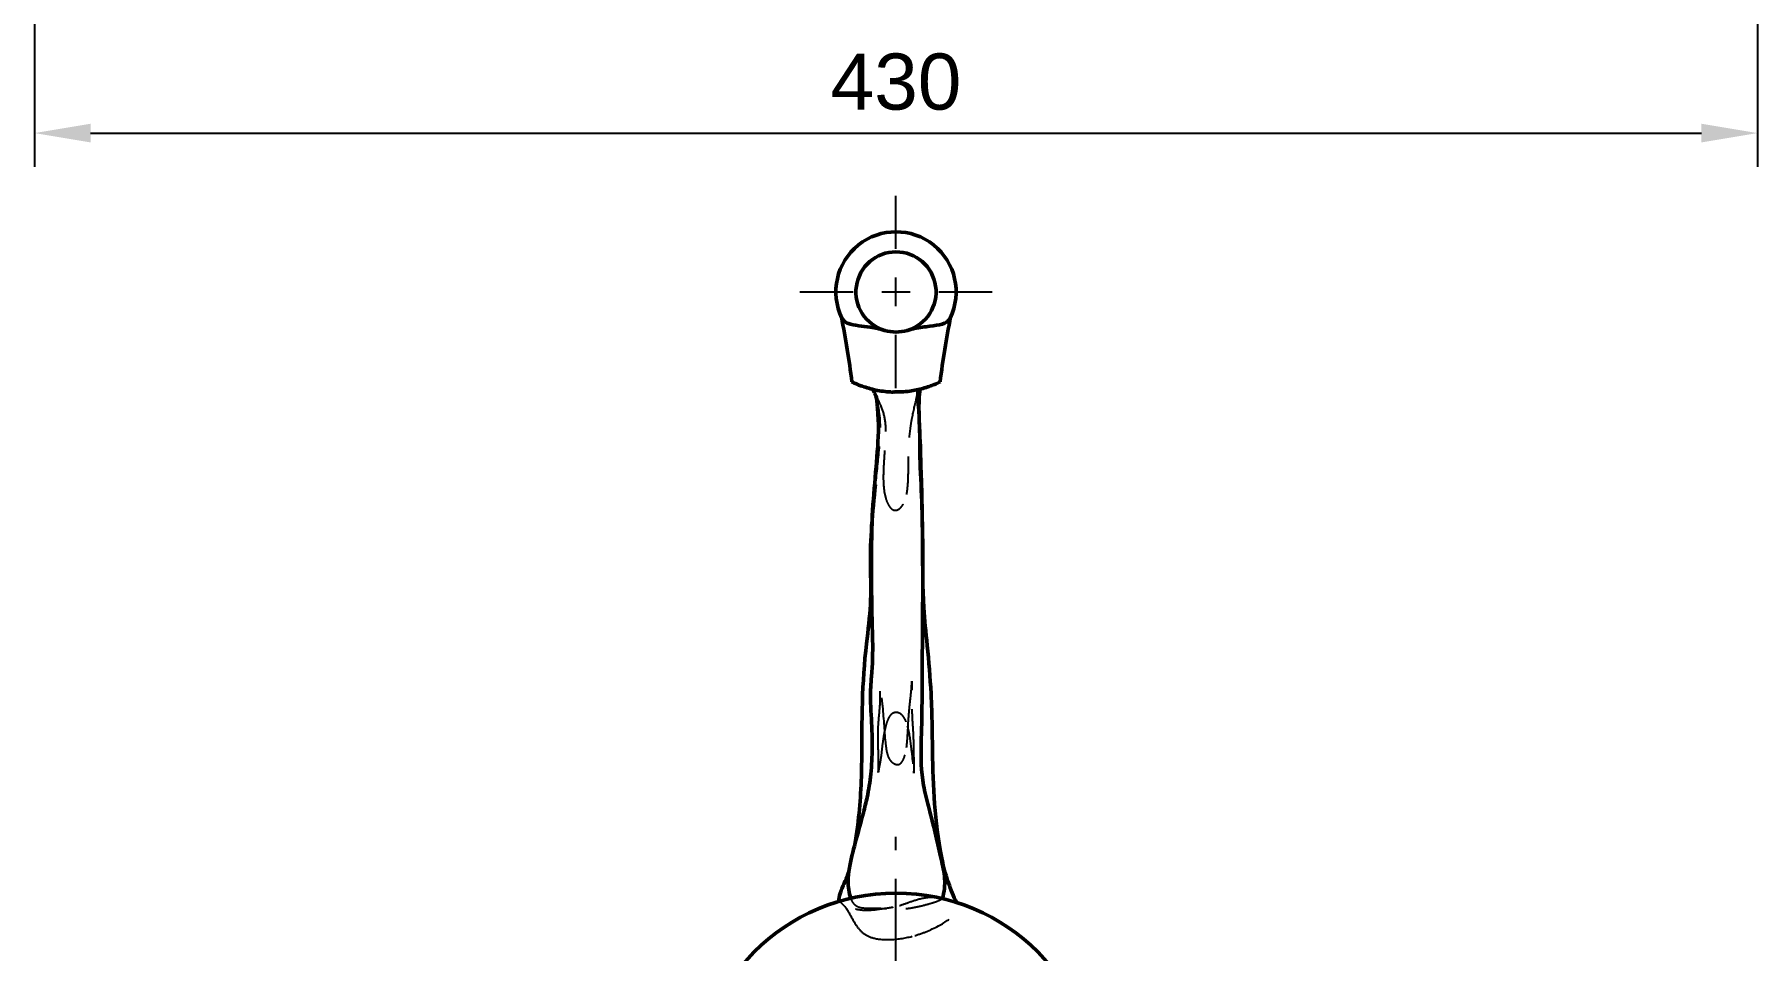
# Model space of a CAD drawing. Header units: millimetres. Extents: x 0 to 420, y 0 to 297.
# Drawn here: x 203.8 to 311.3, y 127.9 to 185 of the extents above; entities that cross this region are included whole.
import ezdxf

# ---------------------------------------------------------------- set-up
doc = ezdxf.new("R2010")
doc.units = ezdxf.units.MM
doc.header["$LTSCALE"] = 0.75
doc.linetypes.add('CENTER2', pattern=[28.575, 19.05, -3.175, 3.175, -3.175])
doc.linetypes.add('HIDDEN2', pattern=[4.7625, 3.175, -1.5875])
for name, color, linetype, lineweight in [('FD_Dimensions', 7, 'Continuous', 25), ('Hidden', 7, 'HIDDEN2', 25), ('Smart Centers', 7, 'CENTER2', 25), ('Visible', 7, 'Continuous', 50)]:
    doc.layers.add(name, color=color, linetype=linetype, lineweight=lineweight)
doc.styles.get("Standard").update_dxf_attribs({"font": 'arial.ttf'})
doc.dimstyles.new('Dim-ISO-25', dxfattribs={"dimtxt": 3.5, "dimasz": 3.5, "dimexe": 2.1, "dimexo": 2.1, "dimgap": 1.4, "dimtad": 1, "dimzin": 12, "dimdsep": 46, "dimtxsty": 'Standard', "dimcen": 0, "dimazin": 3, "dimtp": 0.1, "dimtm": 0.1, "dimtfac": 0.714286, "dimtmove": 0, "dimatfit": 3, "dimfxl": 1, "dimtzin": 12, "dimarcsym": 0})

# ---------------------------------------------------------------- blocks, each defined once
blk = doc.blocks.new('*U10')
at = {"layer": 'Smart Centers', "color": 0, "linetype": 'Continuous', "ltscale": 0.75, "transparency": 16777216}
for p, q in [((-0.892969, 0), (0.892969, 0)), ((0, -0.892969), (0, 0.892969))]:
    blk.add_line(p, q, dxfattribs=at)
blk = doc.blocks.new('*U11')
at = {"layer": 'Smart Centers', "color": 0, "ltscale": 0.75, "transparency": 16777216}
for p, q in [((0, 2.678906), (0, 16)), ((-16, 0), (-2.678906, 0)), ((2.678906, 0), (16, 0)), ((0, -16), (0, -2.678906))]:
    blk.add_line(p, q, dxfattribs=at)
at = {"layer": 'Smart Centers', "color": 0, "linetype": 'Continuous', "ltscale": 0.75, "transparency": 16777216}
for p, q in [((-0.892969, 0), (0.892969, 0)), ((0, -0.892969), (0, 0.892969))]:
    blk.add_line(p, q, dxfattribs=at)
blk = doc.blocks.new('*U15')
at = {"layer": 'Smart Centers', "color": 0, "ltscale": 0.75, "transparency": 16777216}
for p, q in [((0, 2.678906), (0, 6)), ((-6, 0), (-2.678906, 0)), ((2.678906, 0), (6, 0)), ((0, -6), (0, -2.678906))]:
    blk.add_line(p, q, dxfattribs=at)
at = {"layer": 'Smart Centers', "color": 0, "linetype": 'Continuous', "ltscale": 0.75, "transparency": 16777216}
for p, q in [((-0.892969, 0), (0.892969, 0)), ((0, -0.892969), (0, 0.892969))]:
    blk.add_line(p, q, dxfattribs=at)
blk = doc.blocks.new('*D54')
at = {"layer": 'Defpoints', "color": 0, "transparency": 16777216}
for p in [(203.828125, 215.942177), (311.328125, 215.942177), (311.328125, 178.877675)]:
    blk.add_point(p, dxfattribs=at)
at = {"layer": 'FD_Dimensions', "color": 0, "lineweight": -2, "transparency": 16777216}
for p, q in [((203.828125, 213.842177), (203.828125, 176.777675)), ((311.328125, 213.842177), (311.328125, 176.777675)), ((207.328125, 178.877675), (307.828125, 178.877675))]:
    blk.add_line(p, q, dxfattribs=at)
at = {"layer": 'FD_Dimensions', "color": 0, "transparency": 16777216}
for points in [[(207.328125, 179.461009), (207.328125, 178.294342), (203.828125, 178.877675)], [(307.828125, 179.461009), (307.828125, 178.294342), (311.328125, 178.877675)]]:
    blk.add_solid(points, dxfattribs=at)
at = {"layer": 'FD_Dimensions', "color": 0, "transparency": 16777216, "insert": (257.578125, 182.065874), "char_height": 3.5, "attachment_point": 5}
blk.add_mtext('430', dxfattribs=at)

msp = doc.modelspace()

# ---------------------------------------------------------------- linework, layer by layer
at = {"layer": 'Hidden'}
for points, knots in [([(256.2226, 162.6999), (256.221, 162.7033), (256.2201, 162.7053), (256.2201, 162.7053), (256.2202, 162.705), (256.2205, 162.7045)], [0.671793468, 0.671793468, 0.671793468, 0.671793468, 0.6998108336, 0.6998108336, 0.709866591, 0.709866591, 0.709866591, 0.709866591]), ([(256.3067, 162.5375), (256.3067, 162.5375), (256.3067, 162.5375), (256.307, 162.5369), (256.3077, 162.5354), (256.3136, 162.5235), (256.3175, 162.5158), (256.3287, 162.4934), (256.3334, 162.4839), (256.3445, 162.4618), (256.3508, 162.4491), (256.3844, 162.3814), (256.4154, 162.3182), (256.5013, 162.1385), (256.5564, 162.0177), (256.7316, 161.5997), (256.8314, 161.2906), (256.9319, 160.6153), (256.928, 160.2472), (256.8876, 159.2871), (256.8326, 158.6928), (256.7857, 157.6654), (256.7722, 157.2301), (256.81, 156.8008)], [0.10456166, 0.10456166, 0.10456166, 0.10456166, 0.11458371, 0.11458371, 0.17401263, 0.17401263, 0.21400291, 0.21400291, 0.23400521, 0.23400521, 0.25397836, 0.25397836, 0.33536056, 0.33536056, 0.49400136, 0.49400136, 0.87937398, 0.87937398, 1.31824946, 1.31824946, 2.0349807, 2.0349807, 2.55338676, 2.55338676, 2.55338676, 2.55338676]), ([(257.365, 162.7224), (257.492, 162.7181), (257.6143, 162.7178), (257.7963, 162.7222), (257.8619, 162.7251), (257.9224, 162.7284)], [-2.33306355, -2.33306355, -2.33306355, -2.33306355, -2.241494052, -2.241494052, -2.19078321, -2.19078321, -2.19078321, -2.19078321]), ([(258.572, 161.0325), (258.6509, 161.4606), (258.7534, 161.897), (258.8582, 162.3508), (258.8719, 162.4102), (258.8935, 162.5067), (258.9021, 162.546), (258.92, 162.6307), (258.928, 162.6714), (258.9387, 162.7302), (258.9417, 162.7499), (258.9445, 162.7698), (258.9449, 162.7737), (258.9449, 162.7737)], [0, 0, 0, 0, 0.524010222, 0.524010222, 0.605364419, 0.605364419, 0.668285515, 0.668285515, 0.759714073, 0.759714073, 0.84920215, 0.84920215, 0.915213134, 0.915213134, 0.915213134, 0.915213134]), ([(256.3035, 156.9509), (256.3924, 157.7065), (256.4767, 158.4744), (256.6017, 160.0139), (256.6436, 160.7924), (256.5359, 161.5164)], [0, 0, 0, 0, 0.93310404, 0.93310404, 1.87219408, 1.87219408, 1.87219408, 1.87219408]), ([(256.5359, 161.5164), (256.5003, 161.756), (256.4505, 161.996), (256.3872, 162.2281), (256.3801, 162.2534), (256.3729, 162.278)], [0, 0, 0, 0, 0.310658075, 0.310658075, 0.34937469, 0.34937469, 0.34937469, 0.34937469]), ([(258.2396, 156.3303), (258.2775, 156.5159), (258.2996, 156.7106), (258.339, 157.2045), (258.347, 157.5071), (258.364, 158.6913), (258.3588, 159.5778), (258.505, 160.6468), (258.5365, 160.8403), (258.572, 161.0325)], [0, 0, 0, 0, 0.23381099, 0.23381099, 0.59581435, 0.59581435, 1.65553425, 1.65553425, 1.89073331, 1.89073331, 1.89073331, 1.89073331]), ([(256.81, 156.8008), (256.831, 156.562), (256.872, 156.3212), (256.9772, 155.9647), (257.0245, 155.8378), (257.1319, 155.6324), (257.1863, 155.5481), (257.2937, 155.4406), (257.3377, 155.4064), (257.4123, 155.3704), (257.4392, 155.3609), (257.5062, 155.3468), (257.5481, 155.346), (257.6239, 155.3585), (257.659, 155.3699), (257.7291, 155.4025), (257.7643, 155.4249), (257.8378, 155.4823), (257.8752, 155.5196), (257.955, 155.6133), (257.9947, 155.6725), (258.0823, 155.8269), (258.1242, 155.9258), (258.192, 156.1256), (258.2185, 156.2272), (258.2396, 156.3303)], [0, 0, 0, 0, 0.28840828, 0.28840828, 0.4546776, 0.4546776, 0.57928547, 0.57928547, 0.64874572, 0.64874572, 0.68432819, 0.68432819, 0.73451342, 0.73451342, 0.77836295, 0.77836295, 0.82760973, 0.82760973, 0.89037446, 0.89037446, 0.977015, 0.977015, 1.11043113, 1.11043113, 1.24033929, 1.24033929, 1.24033929, 1.24033929]), ([(256.4617, 141.6836), (256.4807, 142.1948), (256.5497, 142.6804), (256.6018, 143.513), (256.6038, 143.8844), (256.5927, 144.2357), (256.5909, 144.2807), (256.5879, 144.3473), (256.5867, 144.3718), (256.5843, 144.415), (256.5831, 144.4339), (256.5825, 144.4428), (256.5825, 144.4439), (256.5825, 144.4439), (256.5826, 144.442), (256.5832, 144.4344), (256.5836, 144.4293), (256.5853, 144.4094), (256.5871, 144.3898), (256.5934, 144.3241), (256.5991, 144.2702), (256.6111, 144.1631), (256.6175, 144.1082), (256.6392, 143.9271), (256.6553, 143.7988), (256.6938, 143.4823), (256.7159, 143.2931), (256.735, 143.1039)], [0, 0, 0, 0, 0.67923151, 0.67923151, 1.20085486, 1.20085486, 1.28116792, 1.28116792, 1.33312539, 1.33312539, 1.38975027, 1.38975027, 1.40443724, 1.40443724, 1.42416729, 1.42416729, 1.44119413, 1.44119413, 1.47574042, 1.47574042, 1.5448876, 1.5448876, 1.61276022, 1.61276022, 1.76796007, 1.76796007, 1.99620198, 1.99620198, 1.99620198, 1.99620198]), ([(258.4063, 142.8843), (258.4306, 143.1403), (258.4603, 143.3977), (258.5052, 143.8207), (258.5219, 143.9875), (258.5452, 144.2679), (258.5533, 144.3847), (258.5606, 144.5271), (258.562, 144.5611), (258.564, 144.6143), (258.5646, 144.6355), (258.5653, 144.6614), (258.5654, 144.6692), (258.5657, 144.6806), (258.5657, 144.6847), (258.5658, 144.6898), (258.5658, 144.691), (258.5658, 144.691), (258.5658, 144.6895), (258.5657, 144.682), (258.5657, 144.673), (258.5656, 144.6476), (258.5656, 144.6295), (258.5654, 144.5767), (258.5653, 144.5384), (258.5647, 144.4256), (258.5638, 144.3458), (258.5599, 144.0844), (258.556, 143.8974), (258.5476, 143.1332), (258.5757, 142.5389), (258.6319, 141.6811), (258.6451, 141.4515), (258.6542, 141.2262)], [0, 0, 0, 0, 0.30982209, 0.30982209, 0.51067034, 0.51067034, 0.65114533, 0.65114533, 0.69634355, 0.69634355, 0.72975966, 0.72975966, 0.74774579, 0.74774579, 0.76329338, 0.76329338, 0.77835085, 0.77835085, 0.79485713, 0.79485713, 0.82605941, 0.82605941, 0.86578642, 0.86578642, 0.93193513, 0.93193513, 1.05010928, 1.05010928, 1.32814664, 1.32814664, 2.16444388, 2.16444388, 2.46958532, 2.46958532, 2.46958532, 2.46958532]), ([(256.9637, 141.9907), (256.8959, 141.7588), (256.8472, 141.5214), (256.787, 141.1609), (256.7694, 141.0405), (256.736, 140.7943), (256.7197, 140.6718), (256.7069, 140.5605)], [0, 0, 0, 0, 0.30147204, 0.30147204, 0.453315125, 0.453315125, 0.605683224, 0.605683224, 0.605683224, 0.605683224]), ([(258.2165, 142.1427), (258.1864, 142.2214), (258.1515, 142.2976), (258.0749, 142.4302), (258.0342, 142.4884), (257.9509, 142.58), (257.9104, 142.6164), (257.8323, 142.6688), (257.7967, 142.688), (257.7323, 142.7129), (257.7044, 142.7211), (257.6307, 142.7355), (257.5824, 142.7378), (257.4992, 142.7288), (257.4626, 142.7201), (257.3995, 142.6971), (257.3718, 142.6833), (257.3164, 142.6486), (257.2894, 142.6267), (257.2232, 142.5618), (257.1868, 142.5133), (257.1142, 142.3941), (257.0798, 142.3206), (257.0169, 142.1624), (256.9889, 142.0767), (256.9637, 141.9907)], [0, 0, 0, 0, 0.104218981, 0.104218981, 0.195742602, 0.195742602, 0.266401792, 0.266401792, 0.317176428, 0.317176428, 0.352503131, 0.352503131, 0.408404479, 0.408404479, 0.453512325, 0.453512325, 0.495051552, 0.495051552, 0.54614955, 0.54614955, 0.630842905, 0.630842905, 0.732759964, 0.732759964, 0.844616495, 0.844616495, 0.844616495, 0.844616495]), ([(258.6481, 139.5369), (258.6056, 139.9583), (258.5598, 140.3887), (258.4385, 141.2671), (258.3744, 141.7309), (258.2165, 142.1427)], [0, 0, 0, 0, 0.51873003, 0.51873003, 1.06409313, 1.06409313, 1.06409313, 1.06409313]), ([(258.2323, 140.5444), (258.3129, 141.1186), (258.3198, 141.7222), (258.3741, 142.5151), (258.3887, 142.6999), (258.4063, 142.8843)], [0, 0, 0, 0, 0.737614025, 0.737614025, 0.960944806, 0.960944806, 0.960944806, 0.960944806]), ([(256.49, 139.2764), (256.4923, 139.3375), (256.494, 139.4107), (256.496, 139.6035), (256.4951, 139.7295), (256.4872, 140.1644), (256.4724, 140.4935), (256.4547, 141.1114), (256.4512, 141.4012), (256.4617, 141.6836)], [0, 0, 0, 0, 0.12046068, 0.12046068, 0.30297242, 0.30297242, 0.73943852, 0.73943852, 1.11469281, 1.11469281, 1.11469281, 1.11469281]), ([(258.6542, 141.2262), (258.6767, 140.6693), (258.6772, 140.1303), (258.686, 139.5041), (258.6879, 139.3853), (258.6916, 139.2142), (258.6932, 139.1547), (258.6966, 139.0465), (258.6987, 138.9964), (258.7003, 138.9648), (258.7005, 138.96), (258.7005, 138.96), (258.7005, 138.9603), (258.7004, 138.9631), (258.6999, 138.9705), (258.6982, 138.9948), (258.6969, 139.012), (258.6921, 139.0732), (258.6875, 139.1277), (258.6773, 139.2395), (258.6717, 139.2983), (258.6602, 139.4166), (258.6542, 139.4765), (258.6481, 139.5369)], [0, 0, 0, 0, 0.75392211, 0.75392211, 0.93806118, 0.93806118, 1.04396238, 1.04396238, 1.15760088, 1.15760088, 1.19683605, 1.19683605, 1.20616322, 1.20616322, 1.24421415, 1.24421415, 1.2822326, 1.2822326, 1.35916199, 1.35916199, 1.43466071, 1.43466071, 1.50894219, 1.50894219, 1.50894219, 1.50894219]), ([(256.7069, 140.5605), (256.6963, 140.468), (256.6865, 140.3725), (256.6602, 140.1323), (256.6422, 139.9838), (256.6127, 139.7877), (256.6036, 139.7319), (256.5943, 139.6778)], [0, 0, 0, 0, 0.122702541, 0.122702541, 0.295314967, 0.295314967, 0.365907141, 0.365907141, 0.365907141, 0.365907141]), ([(256.9344, 140.7165), (256.9599, 140.4973), (256.9903, 140.2786), (257.0675, 140.0297), (257.0869, 139.9775), (257.1398, 139.8645), (257.1767, 139.8033), (257.2738, 139.6837), (257.3359, 139.6246), (257.4631, 139.539), (257.5288, 139.5071), (257.6252, 139.4878), (257.6536, 139.4852), (257.7196, 139.488), (257.7579, 139.497), (257.8209, 139.5259), (257.8476, 139.544), (257.8963, 139.5862), (257.9185, 139.6106), (257.9653, 139.6706), (257.9885, 139.7074), (258.0424, 139.8057), (258.0692, 139.8689), (258.1371, 140.0564), (258.1685, 140.1839), (258.2088, 140.3895), (258.2214, 140.4668), (258.2323, 140.5444)], [0, 0, 0, 0, 0.27082614, 0.27082614, 0.34554717, 0.34554717, 0.4369648, 0.4369648, 0.53677457, 0.53677457, 0.62106208, 0.62106208, 0.65482349, 0.65482349, 0.70053455, 0.70053455, 0.73860229, 0.73860229, 0.77776793, 0.77776793, 0.8307094, 0.8307094, 0.91677347, 0.91677347, 1.08407679, 1.08407679, 1.18378779, 1.18378779, 1.18378779, 1.18378779]), ([(256.5943, 139.6778), (256.5818, 139.6057), (256.5693, 139.5385), (256.5378, 139.3724), (256.5192, 139.2773), (256.496, 139.1514), (256.4884, 139.1089), (256.478, 139.0472), (256.4746, 139.0254), (256.4707, 138.9996), (256.4699, 138.9934), (256.4699, 138.9934), (256.4701, 138.9946), (256.4712, 139.0042), (256.4734, 139.0234), (256.4789, 139.0835), (256.4825, 139.1296), (256.4872, 139.2116), (256.4887, 139.2432), (256.49, 139.2764)], [0, 0, 0, 0, 0.095422633, 0.095422633, 0.247416035, 0.247416035, 0.337303701, 0.337303701, 0.408859701, 0.408859701, 0.473592706, 0.473592706, 0.502090743, 0.502090743, 0.594362921, 0.594362921, 0.710650239, 0.710650239, 0.775686817, 0.775686817, 0.775686817, 0.775686817]), ([(254.6307, 132.7896), (254.6572, 132.8692), (254.6823, 132.9493), (254.7285, 133.1076), (254.7498, 133.1859), (254.77, 133.2644)], [0.800101259, 0.800101259, 0.800101259, 0.800101259, 0.900731742, 0.900731742, 0.998052855, 0.998052855, 0.998052855, 0.998052855]), ([(260.1059, 131.2105), (260.0723, 131.2099), (260.0374, 131.2094), (259.7977, 131.2044), (259.6359, 131.1966), (259.1164, 131.1221), (258.8075, 131.0246), (258.3054, 130.8492), (258.1071, 130.7719), (257.7219, 130.6542), (257.5735, 130.6173), (257.4093, 130.5856)], [-1.02660115, -1.02660115, -1.02660115, -1.02660115, -0.99424517, -0.99424517, -0.81590172, -0.81590172, -0.48409171, -0.48409171, -0.2007111, -0.2007111, 0, 0, 0, 0]), ([(254.0661, 130.9652), (254.0678, 130.9629), (254.0694, 130.9606), (254.0912, 130.9311), (254.1178, 130.9031), (254.2323, 130.788), (254.3765, 130.651), (254.7075, 130.183), (254.8584, 129.8179), (255.0866, 129.472)], [-0.974652327, -0.974652327, -0.974652327, -0.974652327, -0.963012061, -0.963012061, -0.8274581, -0.8274581, -0.497305194, -0.497305194, 0, 0, 0, 0]), ([(257.4093, 130.5856), (257.3141, 130.5671), (257.2195, 130.5515), (257.0091, 130.5194), (256.9252, 130.5079), (256.4232, 130.4358), (256.2307, 130.4061), (255.8545, 130.3822), (255.7023, 130.3807), (255.4281, 130.3968), (255.3027, 130.4112), (255.0974, 130.4519), (255.0112, 130.4742), (254.8546, 130.5311), (254.7791, 130.5662), (254.6393, 130.6622), (254.5916, 130.7155), (254.5224, 130.823), (254.4984, 130.8842), (254.4745, 130.9903), (254.469, 131.0327), (254.4666, 131.0753)], [-1.117226945, -1.117226945, -1.117226945, -1.117226945, -1.04339934, -1.04339934, -0.954544885, -0.954544885, -0.7720266, -0.7720266, -0.647603396, -0.647603396, -0.546554734, -0.546554734, -0.475346714, -0.475346714, -0.409311253, -0.409311253, -0.335974527, -0.335974527, -0.256739259, -0.256739259, -0.2061379, -0.2061379, -0.2061379, -0.2061379]), ([(260.4465, 131.1352), (260.4338, 131.1162), (260.4194, 131.0988), (260.3763, 131.0575), (260.3433, 131.0343), (260.2159, 130.9669), (260.0909, 130.9203), (259.7552, 130.8153), (259.6018, 130.7701), (259.1824, 130.6563), (258.9065, 130.5914), (258.3225, 130.4882), (258.0784, 130.467), (257.4171, 130.4559), (257.143, 130.4954), (256.2367, 130.503), (255.9406, 130.4968), (255.5783, 130.5175), (255.4721, 130.5287), (255.2769, 130.5699), (255.2007, 130.5993), (255.0683, 130.6784), (255.0088, 130.7314), (254.8842, 130.889), (254.832, 130.9909), (254.783, 131.1057), (254.7744, 131.1267), (254.7661, 131.1483)], [-2.52659235, -2.52659235, -2.52659235, -2.52659235, -2.45051513, -2.45051513, -2.33264267, -2.33264267, -2.11440941, -2.11440941, -1.9671348, -1.9671348, -1.71850885, -1.71850885, -1.42493805, -1.42493805, -0.95663998, -0.95663998, -0.73157464, -0.73157464, -0.62416479, -0.62416479, -0.50767641, -0.50767641, -0.38700252, -0.38700252, -0.23336056, -0.23336056, -0.20012233, -0.20012233, -0.20012233, -0.20012233]), ([(258.7489, 128.8199), (259.0174, 128.8973), (259.2864, 128.9927), (260.0894, 129.325), (260.5809, 129.5993), (261.1061, 130.0074), (261.1983, 130.1182), (261.309, 130.2738), (261.3439, 130.3548), (261.3788, 130.5095), (261.3793, 130.5858), (261.3586, 130.7349), (261.3396, 130.8092), (261.3099, 130.8987)], [-1.88317047, -1.88317047, -1.88317047, -1.88317047, -1.72161707, -1.72161707, -1.38122633, -1.38122633, -1.17475799, -1.17475799, -0.91370277, -0.91370277, -0.65388292, -0.65388292, -0.41959032, -0.41959032, -0.41959032, -0.41959032]), ([(255.0866, 129.472), (255.2101, 129.2848), (255.3567, 129.1027), (255.7388, 128.8241), (255.9556, 128.7195), (256.237, 128.6524)], [-0.758387679, -0.758387679, -0.758387679, -0.758387679, -0.347187381, -0.347187381, 0, 0, 0, 0]), ([(256.237, 128.6524), (256.5465, 128.5787), (256.933, 128.5508), (257.8266, 128.6038), (258.2989, 128.6901), (258.7489, 128.8199)], [-1.08359122, -1.08359122, -1.08359122, -1.08359122, -0.56197097, -0.56197097, 0, 0, 0, 0])]:
    msp.add_open_spline(points, degree=3, knots=knots, dxfattribs=at)
for points in [[(256.2205, 162.7045), (256.2229, 162.6993), (256.2251, 162.6948), (256.2251, 162.6948)], [(256.735, 143.1039), (256.8153, 142.3066), (256.8439, 141.4947), (256.9344, 140.7165)], [(254.77, 133.2644), (254.8829, 133.7052), (254.9673, 134.1529), (255.0371, 134.6033)]]:
    msp.add_open_spline(points, degree=3, dxfattribs=at)
at = {"layer": 'Visible'}
msp.add_circle((257.5781, 118.9688), 12.5, dxfattribs=at)
for centre, radius, start, end in [((257.5781, 168.9688), 3.75, 333.981503, 206.018497), ((196.0087, 155.8875), 59.2899, 7.237672, 11.20336), ((319.1475, 155.8875), 59.2899, 168.79664, 172.762328)]:
    msp.add_arc(centre, radius, start, end, dxfattribs=at)
at = {"layer": 'Visible', "extrusion": (-1e-16, 0, -1)}
for start, end in [(286.50479, 253.49521), (253.49521, 286.50479)]:
    msp.add_arc((-257.5781, 168.9688), 2.5, start, end, dxfattribs=at)
at = {"layer": 'Visible'}
for points, knots in [([(256.8679, 166.5718), (256.8458, 166.5783), (256.8237, 166.5847), (256.7605, 166.6027), (256.7193, 166.6139), (256.6014, 166.6448), (256.5247, 166.6631), (256.2867, 166.7148), (256.1277, 166.7419), (255.716, 166.8017), (255.4755, 166.8265), (254.9979, 166.8925), (254.7786, 166.9345), (254.5083, 167.0372), (254.4273, 167.0805), (254.2951, 167.1866), (254.2448, 167.2487), (254.2082, 167.3238)], [1.5439085, 1.5439085, 1.5439085, 1.5439085, 1.5715538, 1.5715538, 1.62287984, 1.62287984, 1.71826512, 1.71826512, 1.9185858, 1.9185858, 2.2477321, 2.2477321, 2.63832773, 2.63832773, 2.85458766, 2.85458766, 3.07134306, 3.07134306, 3.07134306, 3.07134306]), ([(260.9481, 167.3238), (260.9325, 167.2919), (260.9145, 167.2624), (260.8048, 167.1162), (260.6637, 167.0315), (260.2449, 166.9034), (259.9839, 166.8659), (259.3941, 166.793), (259.0686, 166.7579), (258.6341, 166.6637), (258.5568, 166.6452), (258.4381, 166.6143), (258.3968, 166.603), (258.3331, 166.5849), (258.3107, 166.5784), (258.2884, 166.5718)], [0, 0, 0, 0, 0.09140416, 0.09140416, 0.48621527, 0.48621527, 0.88090896, 0.88090896, 1.25377675, 1.25377675, 1.3345918, 1.3345918, 1.37787214, 1.37787214, 1.40142679, 1.40142679, 1.40142679, 1.40142679]), ([(257.365, 162.7224), (257.2869, 162.725), (257.209, 162.7292), (256.8094, 162.7578), (256.4998, 162.8056), (255.8989, 162.9397), (255.6171, 163.0295), (255.2161, 163.1792), (255.0742, 163.2412), (254.8969, 163.3224), (254.8476, 163.3467), (254.828, 163.3563), (254.8262, 163.3572), (254.8262, 163.3572)], [-3.29232387, -3.29232387, -3.29232387, -3.29232387, -3.19843798, -3.19843798, -2.80887726, -2.80887726, -2.37113907, -2.37113907, -2.03036316, -2.03036316, -1.75428636, -1.75428636, -1.68965179, -1.68965179, -1.68965179, -1.68965179]), ([(256.2251, 162.6948), (256.2251, 162.6948), (256.2251, 162.6949), (256.2243, 162.6964), (256.2229, 162.6994), (256.2139, 162.7169), (256.2114, 162.7217), (256.2036, 162.737), (256.1971, 162.7496), (256.182, 162.7788), (256.1734, 162.7955), (256.1516, 162.8375), (256.138, 162.8638), (256.1243, 162.8902)], [0.094184423, 0.094184423, 0.094184423, 0.094184423, 0.108438548, 0.108438548, 0.167443536, 0.167443536, 0.184004329, 0.184004329, 0.20914919, 0.20914919, 0.234123714, 0.234123714, 0.270522538, 0.270522538, 0.270522538, 0.270522538]), ([(256.3729, 162.278), (256.3466, 162.3681), (256.3196, 162.4501), (256.2788, 162.5631), (256.2634, 162.6027), (256.2418, 162.6556), (256.2342, 162.6735), (256.2262, 162.6919), (256.2241, 162.6965), (256.2226, 162.6999)], [0.34937469, 0.34937469, 0.34937469, 0.34937469, 0.490852827, 0.490852827, 0.583546237, 0.583546237, 0.644975618, 0.644975618, 0.671793468, 0.671793468, 0.671793468, 0.671793468]), ([(256.3096, 162.5311), (256.3092, 162.5322), (256.3087, 162.5332), (256.3074, 162.536), (256.3067, 162.5375), (256.3067, 162.5375)], [0, 0, 0, 0, 0.035463908, 0.035463908, 0.104561656, 0.104561656, 0.104561656, 0.104561656]), ([(256.4264, 161.6338), (256.4194, 161.7317), (256.4133, 161.8292), (256.4022, 161.9901), (256.3973, 162.0557), (256.3871, 162.1655), (256.382, 162.2118), (256.3689, 162.3084), (256.3607, 162.3535), (256.3442, 162.4285), (256.3358, 162.4574), (256.3196, 162.5074), (256.3116, 162.5266), (256.3096, 162.5311)], [0, 0, 0, 0, 0.124089615, 0.124089615, 0.213207448, 0.213207448, 0.287682095, 0.287682095, 0.392331791, 0.392331791, 0.510266263, 0.510266263, 0.657343831, 0.657343831, 0.657343831, 0.657343831]), ([(257.7377, 162.7299), (257.7352, 162.73), (257.7328, 162.73), (257.669, 162.7319), (257.6059, 162.7321), (257.5032, 162.7298), (257.461, 162.7282), (257.4191, 162.7255)], [-0.282154612, -0.282154612, -0.282154612, -0.282154612, -0.27978628, -0.27978628, -0.219541178, -0.219541178, -0.179011073, -0.179011073, -0.179011073, -0.179011073]), ([(260.3301, 163.3572), (260.3301, 163.3572), (260.3184, 163.3515), (260.2424, 163.3147), (260.1307, 163.2612), (259.7886, 163.1193), (259.5431, 163.0282), (259.0084, 162.8792), (258.7302, 162.8185), (258.2664, 162.7545), (258.0953, 162.7378), (257.9223, 162.7282)], [-1.68965166, -1.68965166, -1.68965166, -1.68965166, -1.52747159, -1.52747159, -1.1547739, -1.1547739, -0.72118285, -0.72118285, -0.34806175, -0.34806175, -0.13841176, -0.13841176, -0.13841176, -0.13841176]), ([(258.944, 162.7612), (258.9438, 162.7583), (258.9434, 162.7516), (258.9425, 162.7321), (258.942, 162.7185), (258.9409, 162.6806), (258.9405, 162.6539), (258.9401, 162.5767), (258.9407, 162.5225), (258.9453, 162.3537), (258.9519, 162.2329), (258.9743, 161.8956), (258.9929, 161.671), (259.0057, 161.4414)], [0, 0, 0, 0, 0.026935894, 0.026935894, 0.057721583, 0.057721583, 0.103896585, 0.103896585, 0.184489083, 0.184489083, 0.347903058, 0.347903058, 0.631669131, 0.631669131, 0.631669131, 0.631669131]), ([(258.9449, 162.7737), (258.9449, 162.7737), (258.9447, 162.7715), (258.9443, 162.7657), (258.9441, 162.7636), (258.944, 162.7612)], [0.9152131342, 0.9152131342, 0.9152131342, 0.9152131342, 0.9649269847, 0.9649269847, 0.9863907418, 0.9863907418, 0.9863907418, 0.9863907418]), ([(259.0868, 162.9036), (259.0568, 162.7071), (259.0342, 162.4929), (259.0097, 162.0119), (259.0088, 161.7447), (259.0146, 161.478)], [0, 0, 0, 0, 0.308255331, 0.308255331, 0.638448418, 0.638448418, 0.638448418, 0.638448418]), ([(259.0146, 161.478), (259.0324, 160.6628), (259.0817, 159.8359), (259.1273, 158.3399), (259.145, 157.668), (259.1681, 157.0009)], [0, 0, 0, 0, 1.00888827, 1.00888827, 1.83121714, 1.83121714, 1.83121714, 1.83121714]), ([(255.737, 147.027), (255.8375, 147.8692), (255.9389, 148.6908), (256.0177, 150.2606), (256.0001, 151.0651), (255.9616, 153.5259), (256.0995, 155.2166), (256.3035, 156.9509)], [0, 0, 0, 0, 1.02839595, 1.02839595, 2.08214627, 2.08214627, 4.2242062, 4.2242062, 4.2242062, 4.2242062]), ([(259.1681, 157.0009), (259.2605, 154.3277), (259.1877, 151.7765), (259.3532, 148.5254), (259.4517, 147.727), (259.5297, 146.9239)], [0, 0, 0, 0, 3.29522204, 3.29522204, 4.26754636, 4.26754636, 4.26754636, 4.26754636]), ([(255.9854, 143.6365), (255.9841, 144.088), (256.017, 144.5357), (256.109, 145.7257), (256.136, 146.4807), (256.0836, 148.6706), (256.0429, 150.0784), (256.0642, 152.6732), (256.0438, 153.8493), (256.1012, 155.0235)], [0, 0, 0, 0, 0.54243374, 0.54243374, 1.46846985, 1.46846985, 3.18905536, 3.18905536, 4.60503933, 4.60503933, 4.60503933, 4.60503933]), ([(259.1983, 155.5496), (259.2473, 153.6305), (259.2726, 151.7121), (259.2165, 147.8499), (259.2256, 145.8899), (259.2062, 143.9157)], [0, 0, 0, 0, 2.30616887, 2.30616887, 4.683995, 4.683995, 4.683995, 4.683995]), ([(259.5297, 146.9239), (259.6268, 145.9243), (259.7118, 144.9155), (259.837, 142.5776), (259.8327, 141.2441), (259.8637, 139.9117)], [0, 0, 0, 0, 1.21028, 1.21028, 2.80960843, 2.80960843, 2.80960843, 2.80960843]), ([(256.0848, 141.3644), (256.0711, 142.0184), (256.0107, 142.6727), (255.9875, 143.4371), (255.9857, 143.5369), (255.9854, 143.6365)], [0, 0, 0, 0, 0.797985516, 0.797985516, 0.917720235, 0.917720235, 0.917720235, 0.917720235]), ([(255.0371, 134.6033), (255.0941, 134.9712), (255.1415, 135.3408), (255.3506, 137.0405), (255.4334, 138.3787), (255.4369, 139.7194)], [0.54614333, 0.54614333, 0.54614333, 0.54614333, 0.9922825, 0.9922825, 2.60159965, 2.60159965, 2.60159965, 2.60159965]), ([(255.7755, 137.4406), (255.8782, 137.9237), (255.9533, 138.4084), (256.0341, 139.1697), (256.0543, 139.4466), (256.0676, 139.7248)], [0, 0, 0, 0, 0.592665281, 0.592665281, 0.927905248, 0.927905248, 0.927905248, 0.927905248]), ([(259.1731, 139.1715), (259.2059, 138.7323), (259.2714, 138.296), (259.4564, 137.4266), (259.5772, 136.9898), (259.6908, 136.5575)], [0, 0, 0, 0, 0.530358, 0.530358, 1.06949335, 1.06949335, 1.06949335, 1.06949335]), ([(259.6908, 136.5575), (259.8257, 136.0445), (259.9459, 135.5389), (260.1696, 134.5547), (260.2818, 134.0691), (260.4864, 133.1837), (260.5809, 132.7843), (260.6254, 132.1696), (260.6193, 131.9568), (260.5705, 131.5374), (260.5265, 131.3301), (260.4822, 131.1267)], [0, 0, 0, 0, 0.63977478, 0.63977478, 1.24714166, 1.24714166, 1.73443543, 1.73443543, 1.98889254, 1.98889254, 2.25796719, 2.25796719, 2.25796719, 2.25796719]), ([(254.7542, 131.1456), (254.6452, 131.4891), (254.5815, 131.8619), (254.5907, 132.5459), (254.635, 132.8621), (254.7977, 133.7274), (254.946, 134.2701), (255.2458, 135.3675), (255.4008, 135.9232), (255.5445, 136.4849)], [0, 0, 0, 0, 0.44219507, 0.44219507, 0.8265268, 0.8265268, 1.51559702, 1.51559702, 2.22278112, 2.22278112, 2.22278112, 2.22278112]), ([(260.4937, 133.3592), (260.5873, 132.9351), (260.7058, 132.5156), (260.9978, 131.6909), (261.165, 131.2732), (261.3491, 130.8864)], [0, 0, 0, 0, 0.52125973, 0.52125973, 1.05057511, 1.05057511, 1.05057511, 1.05057511]), ([(253.9849, 130.9412), (254.0121, 131.1115), (254.0436, 131.2816), (254.1771, 131.7136), (254.3059, 131.9697), (254.4954, 132.4117), (254.5673, 132.5993), (254.6307, 132.7896)], [0, 0, 0, 0, 0.222666049, 0.222666049, 0.559546549, 0.559546549, 0.800101259, 0.800101259, 0.800101259, 0.800101259])]:
    msp.add_open_spline(points, degree=3, knots=knots, dxfattribs=at)
for points in [[(257.4191, 162.7255), (257.4011, 162.7244), (257.383, 162.7233), (257.365, 162.7224)], [(257.9223, 162.7282), (257.8607, 162.7276), (257.7991, 162.728), (257.7377, 162.7299)], [(256.4807, 160.2541), (256.4926, 160.7213), (256.4592, 161.1794), (256.4264, 161.6338)], [(259.0057, 161.4414), (259.0269, 161.061), (259.0439, 160.6686), (259.0515, 160.2807)], [(256.3073, 157.7162), (256.3794, 158.5662), (256.4595, 159.4204), (256.4807, 160.2541)], [(259.0515, 160.2807), (259.064, 159.6365), (259.0546, 159.003), (259.0763, 158.3612)], [(259.0763, 158.3612), (259.1078, 157.4308), (259.1743, 156.4912), (259.1983, 155.5496)], [(256.1012, 155.0235), (256.1452, 155.9222), (256.2312, 156.82), (256.3073, 157.7162)], [(255.4369, 139.7194), (255.4435, 142.1572), (255.4511, 144.6307), (255.737, 147.027)], [(259.2062, 143.9157), (259.1991, 143.1976), (259.1932, 142.4743), (259.1738, 141.7539)], [(256.0676, 139.7248), (256.0937, 140.2711), (256.0962, 140.8248), (256.0848, 141.3644)], [(259.1738, 141.7539), (259.1507, 140.8929), (259.1092, 140.0274), (259.1731, 139.1715)], [(259.8637, 139.9117), (259.9148, 137.7169), (260.021, 135.5027), (260.4937, 133.3592)], [(255.5445, 136.4849), (255.6251, 136.8), (255.7068, 137.1172), (255.7755, 137.4406)]]:
    msp.add_open_spline(points, degree=3, dxfattribs=at)

# ---------------------------------------------------------------- block references
at = {"layer": 'Smart Centers', "ltscale": 0.75}
for name, p in [('*U15', (257.5781, 168.9688)), ('*U10', (257.5781, 168.9688)), ('*U11', (257.5781, 118.9688))]:
    msp.add_blockref(name, p, dxfattribs=at)

# ---------------------------------------------------------------- dimensions: what is measured, and where the dimension line sits
at = {"layer": 'FD_Dimensions'}
dim = msp.add_linear_dim(base=(311.3281, 178.8777), p1=(203.8281, 215.9422), p2=(311.3281, 215.9422), dimstyle='Dim-ISO-25', override={"dimlfac": 4}, dxfattribs=at)
dim.commit()
dim.dimension.update_dxf_attribs({"geometry": '*D54', "text_midpoint": (257.5781, 182.0659)})

doc.saveas('drawing.dxf')
